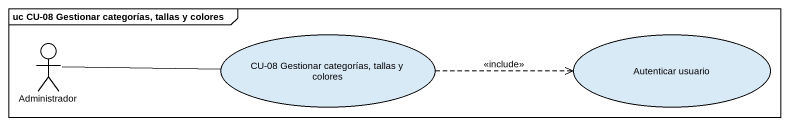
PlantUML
@startuml
mainframe uc CU-08 Gestionar categorías, tallas y colores
actor Administrador
usecase "CU-08 Gestionar categorías, tallas y colores" as CU_08_Gestionar_categorías
usecase "Autenticar usuario" as Autenticar_usuario
Administrador -right- CU_08_Gestionar_categorías
CU_08_Gestionar_categorías .right.> Autenticar_usuario : <<include>>
@enduml
